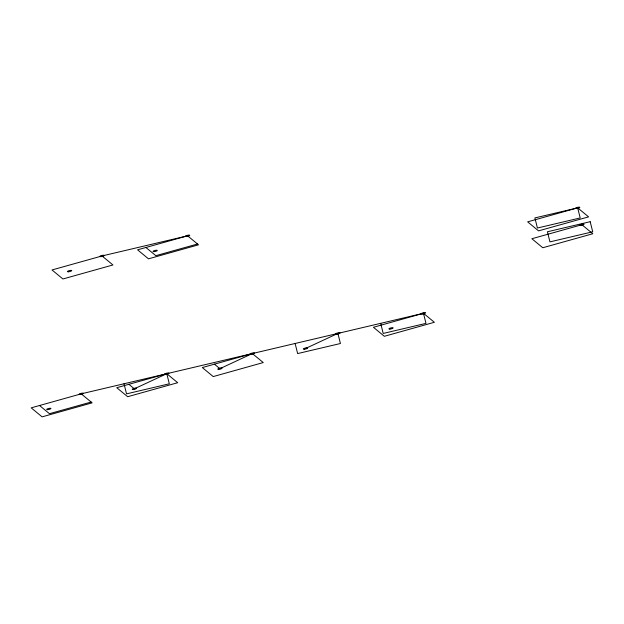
<?xml version="1.0" encoding="UTF-8"?>
<svg xmlns="http://www.w3.org/2000/svg" width="624" height="624" viewBox="0 0 624 624"><rect width="100%" height="100%" fill="white"/><g stroke="black" fill="none" stroke-linecap="round" stroke-linejoin="round"><path stroke-width="0.94" d="M252.338 353.558L202.316 367.559L213.221 376.576L263.25 362.567L252.338 353.558L219.89 368.683L214.43 364.166M305.44 348.535L337.896 333.411L340.423 343.512L297.648 353.582L295.121 343.481M102.04 255.949L52.01 269.958L62.915 278.975L112.944 264.966L102.04 255.949L187.598 235.81L198.502 244.826L148.473 258.835L137.569 249.818L187.598 235.81M197.512 244.007L155.821 255.676L145.907 247.478M81.229 393.838L31.2 407.846L42.104 416.863L92.134 402.854L81.229 393.838L423.454 313.271L434.359 322.288L384.337 336.297L373.425 327.28L423.454 313.271L425.981 323.372L383.198 333.442L380.679 323.341M91.143 402.035L49.452 413.704L39.538 405.506M128.872 384.314L134.332 388.822L166.787 373.698L177.692 382.715L127.663 396.716L116.758 387.699L166.787 373.698L169.307 383.799L126.532 393.869L124.004 383.768M577.668 207.854L527.647 221.855L538.551 230.872L588.58 216.871L577.668 207.854L534.893 217.924L537.42 228.025L580.195 217.948L577.668 207.854M581.896 224.726L531.866 238.735L542.771 247.751L592.8 233.743L581.896 224.726M590.195 221.707L547.42 231.777L549.947 241.878L592.722 231.8L590.195 221.707M580.765 225.436A2.2 0.523 -13.2 0 0 584.033 224.273A2.2 0.523 -13.2 0 0 580.882 224.484A2.2 0.523 -13.2 0 0 580.765 225.436M576.545 208.556A2.2 0.523 -13.2 0 0 579.813 207.394A2.2 0.523 -13.2 0 0 576.654 207.605A2.2 0.523 -13.2 0 0 576.545 208.556M165.656 374.4A2.2 0.523 -13.2 0 0 168.925 373.238A2.2 0.523 -13.2 0 0 165.773 373.448A2.2 0.523 -13.2 0 0 165.656 374.4M133.201 389.524A2.2 0.523 -13.2 0 0 136.469 388.37A2.2 0.523 -13.2 0 0 133.318 388.573A2.2 0.523 -13.2 0 0 133.201 389.524M389.875 329.098A2.2 0.523 -13.2 0 0 393.143 327.943A2.2 0.523 -13.2 0 0 389.984 328.154A2.2 0.523 -13.2 0 0 389.875 329.098M80.098 394.54A2.2 0.523 -13.2 0 0 83.366 393.385A2.2 0.523 -13.2 0 0 80.215 393.596A2.2 0.523 -13.2 0 0 80.098 394.54M422.323 313.973A2.2 0.523 -13.2 0 0 425.599 312.819A2.2 0.523 -13.2 0 0 422.44 313.022A2.2 0.523 -13.2 0 0 422.323 313.973M304.317 349.245A2.2 0.523 -13.2 0 0 307.585 348.083A2.2 0.523 -13.2 0 0 304.426 348.293A2.2 0.523 -13.2 0 0 304.317 349.245M47.642 409.664A2.2 0.523 -13.2 0 0 50.918 408.509A2.2 0.523 -13.2 0 0 47.759 408.72A2.2 0.523 -13.2 0 0 47.642 409.664M251.215 354.26A2.2 0.523 -13.2 0 0 254.483 353.098A2.2 0.523 -13.2 0 0 251.332 353.309A2.2 0.523 -13.2 0 0 251.215 354.26M218.759 369.385A2.2 0.523 -13.2 0 0 222.027 368.222A2.2 0.523 -13.2 0 0 218.876 368.433A2.2 0.523 -13.2 0 0 218.759 369.385M336.773 334.113A2.2 0.523 -13.2 0 0 340.041 332.959A2.2 0.523 -13.2 0 0 336.882 333.169A2.2 0.523 -13.2 0 0 336.773 334.113M100.909 256.651A2.2 0.523 -13.2 0 0 104.177 255.497A2.2 0.523 -13.2 0 0 101.026 255.707A2.2 0.523 -13.2 0 0 100.909 256.651M68.453 271.783A2.2 0.523 -13.2 0 0 71.721 270.621A2.2 0.523 -13.2 0 0 68.57 270.832A2.2 0.523 -13.2 0 0 68.453 271.783M186.467 236.512A2.2 0.523 -13.2 0 0 189.735 235.357A2.2 0.523 -13.2 0 0 186.584 235.56A2.2 0.523 -13.2 0 0 186.467 236.512M154.011 251.636A2.2 0.523 -13.2 0 0 157.279 250.481A2.2 0.523 -13.2 0 0 154.128 250.692A2.2 0.523 -13.2 0 0 154.011 251.636"/></g></svg>
